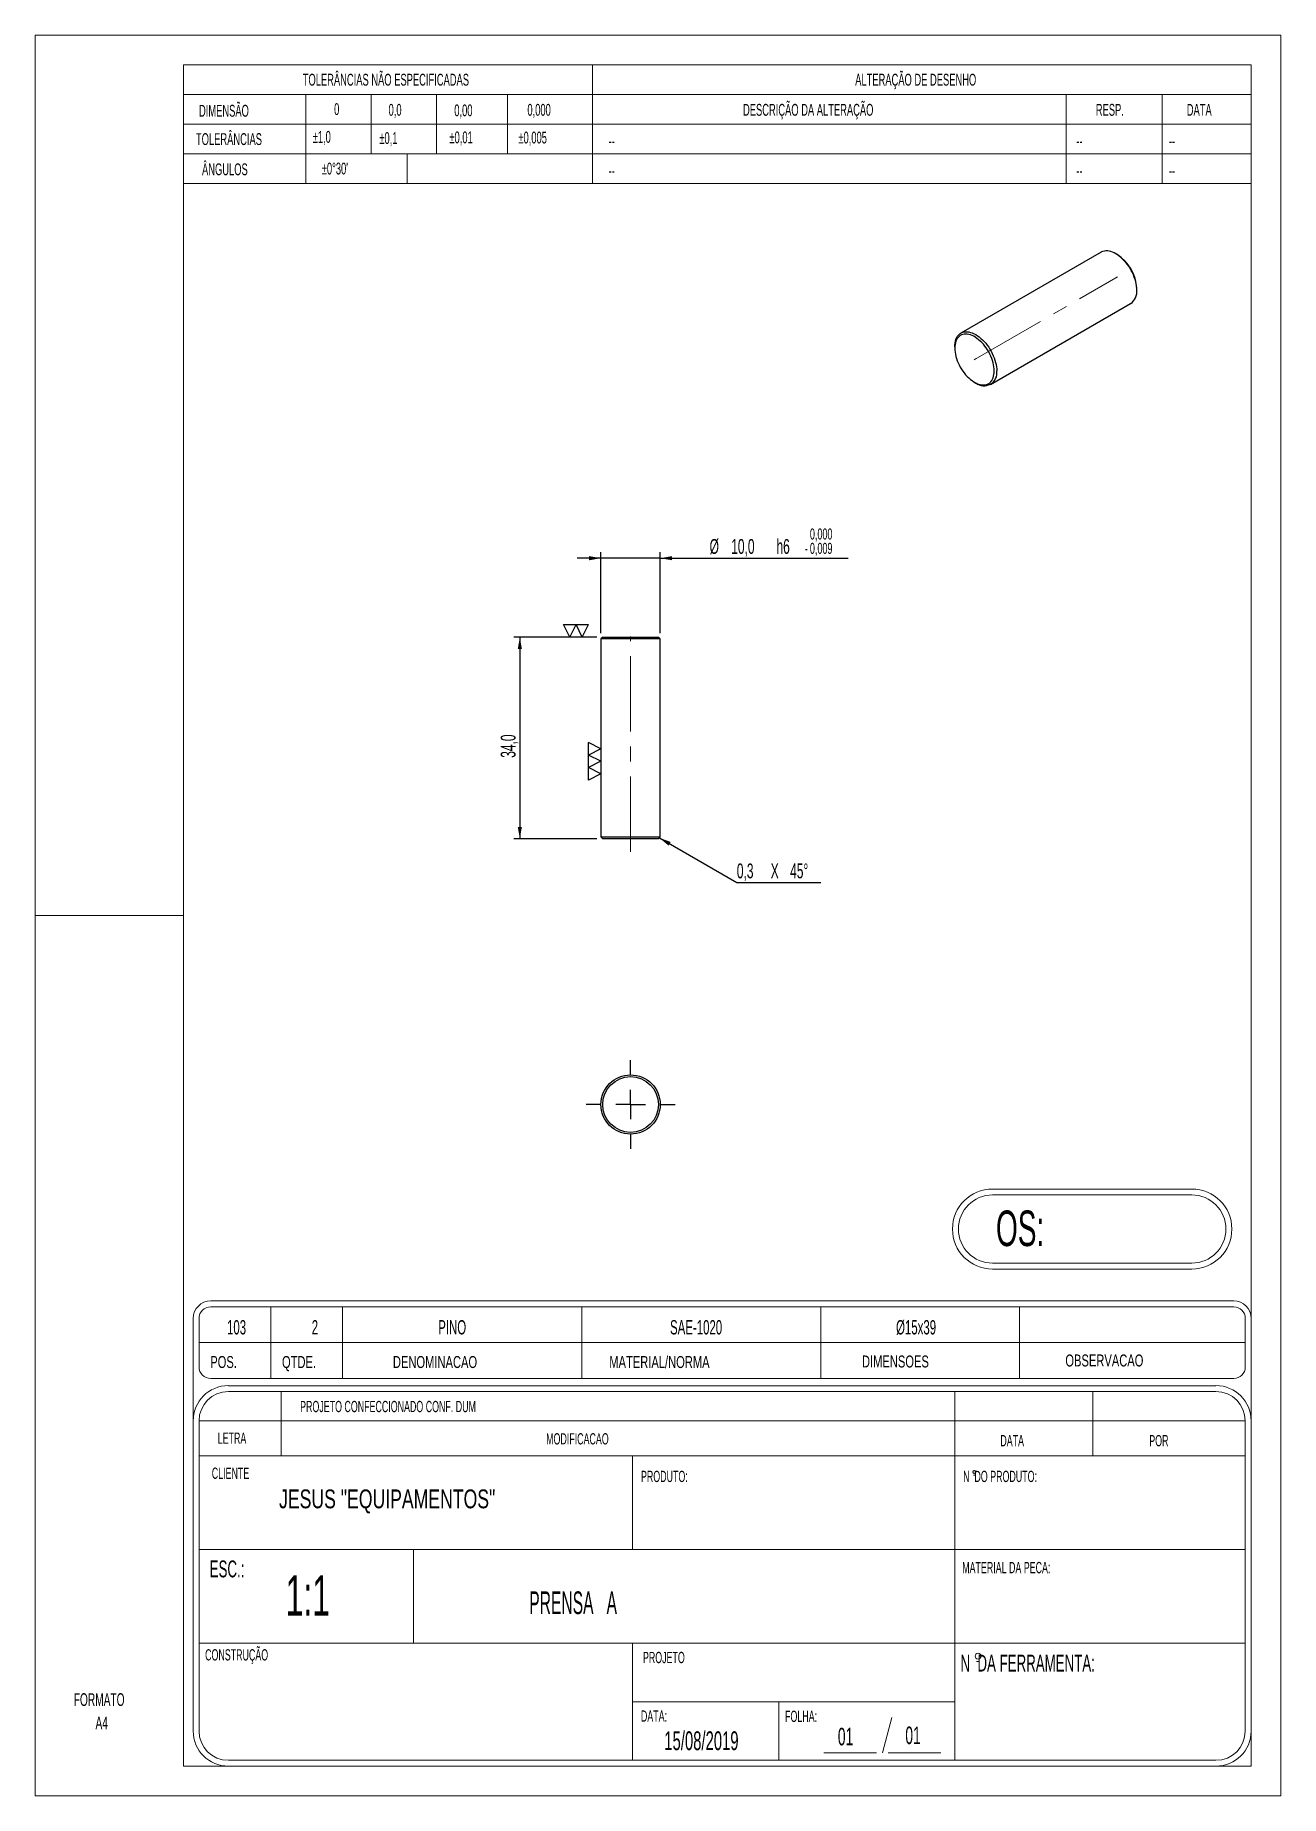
# Model space of a CAD drawing. Header units: millimetres. Extents: x 0 to 210, y 0 to 297.
import ezdxf

# ---------------------------------------------------------------- set-up
doc = ezdxf.new("R2010")
doc.units = ezdxf.units.MM
doc.linetypes.add('CENTERX2', pattern=[20.32, 12.7, -2.54, 2.54, -2.54])
doc.layers.add('COTAS', color=7, linetype='Continuous')
doc.styles.add('SLDTEXTSTYLE0', font='TXT', dxfattribs={"width": 0.595745})
doc.styles.add('SLDTEXTSTYLE1', font='TXT', dxfattribs={"width": 0.589474})
doc.styles.add('SLDTEXTSTYLE2', font='TXT', dxfattribs={"width": 0.515789})
doc.styles.add('SLDTEXTSTYLE3', font='TXT', dxfattribs={"width": 0.7})
doc.styles.add('SLDTEXTSTYLE4', font='TXT', dxfattribs={"width": 0.695035})
doc.styles.add('SLDTEXTSTYLE5', font='TXT', dxfattribs={"width": 0.605})
doc.dimstyles.new('SLDDIMSTYLE0', dxfattribs={"dimtxt": 2.5, "dimasz": 2, "dimexe": 0, "dimexo": 0.0625, "dimtad": 1, "dimdec": 1, "dimrnd": 1e-09, "dimzin": 12, "dimdsep": 46, "dimtxsty": 'SLDTEXTSTYLE5', "dimsah": 1, "dimcen": 0.09, "dimadec": 0, "dimazin": 3, "dimtol": 1, "dimtm": 0.009, "dimtfac": 1, "dimtdec": 3, "dimtmove": 0, "dimatfit": 0, "dimfxl": 0, "dimfrac": 2, "dimtolj": 1, "dimarcsym": 0})
doc.dimstyles.new('SLDDIMSTYLE1', dxfattribs={"dimtxt": 2.5, "dimasz": 2, "dimexe": 0, "dimexo": 0.0625, "dimtad": 1, "dimdec": 1, "dimrnd": 1e-09, "dimzin": 12, "dimdsep": 46, "dimtxsty": 'SLDTEXTSTYLE5', "dimsah": 1, "dimcen": 0.09, "dimadec": 0, "dimazin": 3, "dimtfac": 1, "dimtdec": 3, "dimtofl": 0, "dimtmove": 0, "dimatfit": 3, "dimfxl": 0, "dimfrac": 2, "dimtolj": 1, "dimtzin": 12, "dimarcsym": 0})

# ---------------------------------------------------------------- blocks, each defined once
blk = doc.blocks.new('SW_NOTE_0')
at = {"color": 0, "linetype": 'Continuous', "lineweight": 18, "insert": (0, 2.77), "char_height": 2.152, "attachment_point": 1, "style": 'SLDTEXTSTYLE0'}
blk.add_mtext('FORMATO', dxfattribs=at)
blk = doc.blocks.new('SW_NOTE_0_1')
at = {"color": 0, "linetype": 'Continuous', "lineweight": 18, "insert": (0, 2.77), "char_height": 2.152, "attachment_point": 1, "style": 'SLDTEXTSTYLE0'}
blk.add_mtext('A4', dxfattribs=at)
blk = doc.blocks.new('Bloco2')
at = {"color": 7, "linetype": 'Continuous', "lineweight": 18}
for p, q in [((210.04, 297.06), (0.04, 297.06)), ((0.04, 297.06), (0.04, 0.06)), ((210.04, 0.06), (210.04, 297.06)), ((205.04, 292.06), (25.04, 292.06)), ((25.04, 292.06), (25.04, 5.06)), ((205.04, 5.06), (205.04, 292.06)), ((0.04, 148.56), (25.04, 148.56)), ((25.04, 5.06), (205.04, 5.06)), ((0.04, 0.06), (210.04, 0.06))]:
    blk.add_line(p, q, dxfattribs=at)
for name, p in [('SW_NOTE_0', (6.53, 14.59)), ('SW_NOTE_0_1', (10.2, 10.66))]:
    blk.add_blockref(name, p, dxfattribs=at)
blk = doc.blocks.new('_D')
at = {"layer": 'COTAS'}
for p, q in [((95.39, 209.13), (91.39, 209.13)), ((95.39, 196.5), (95.39, 210.13)), ((105.39, 209.13), (95.39, 209.13)), ((105.39, 196.5), (105.39, 210.13)), ((105.39, 209.13), (137.07, 209.13))]:
    blk.add_line(p, q, dxfattribs=at)
for points in [[(95.39, 209.13), (93.39, 209.48), (93.39, 208.78)], [(105.39, 209.13), (107.39, 208.78), (107.39, 209.48)]]:
    blk.add_solid(points, dxfattribs=at)
at = {"layer": 'COTAS', "attachment_point": 1, "style": 'SLDTEXTSTYLE5'}
for s, insert, char_height in [('0,000', (130.62, 214.15), 1.875), ('%%c', (113.71, 212.36), 2.5), ('10,0', (117.35, 212.36), 2.5), ('h6', (124.98, 212.36), 2.5), ('0,009', (130.62, 211.73), 1.875), ('-', (129.77, 211.73), 1.88)]:
    blk.add_mtext(s, dxfattribs=dict(at, insert=insert, char_height=char_height))
blk = doc.blocks.new('_D_1')
at = {"layer": 'COTAS'}
for p, q in [((94.69, 195.8), (80.71, 195.8)), ((81.71, 195.8), (81.71, 161.8)), ((94.69, 161.8), (80.71, 161.8))]:
    blk.add_line(p, q, dxfattribs=at)
for points in [[(81.71, 195.8), (81.36, 193.8), (82.06, 193.8)], [(81.71, 161.8), (82.06, 163.8), (81.36, 163.8)]]:
    blk.add_solid(points, dxfattribs=at)
at = {"layer": 'COTAS', "insert": (78.49, 175.46), "char_height": 2.5, "attachment_point": 1, "rotation": 90, "style": 'SLDTEXTSTYLE5'}
blk.add_mtext('34,0', dxfattribs=at)
blk = doc.blocks.new('SW_CHAMFER_DIMENSION_0')
at = {"layer": 'COTAS', "color": 0}
for p, q in [((-13.06, 7.54), (0, 0)), ((0, 0), (14.17, 0))]:
    blk.add_line(p, q, dxfattribs=at)
blk.add_solid([(-13.06, 7.54), (-11.51, 6.24), (-11.16, 6.85)], dxfattribs=at)
at = {"layer": 'COTAS', "color": 0, "char_height": 2.5, "attachment_point": 1, "style": 'SLDTEXTSTYLE5'}
for s, insert in [('0,3', (0, 3.22)), ('X', (5.71, 3.22)), ('45°', (8.98, 3.22))]:
    blk.add_mtext(s, dxfattribs=dict(at, insert=insert))
blk = doc.blocks.new('SW_SFSYMBOL_0')
at = {"layer": 'COTAS', "color": 0}
for p, q in [((0, 2.12), (-2.12, 3.18)), ((-2.12, 1.06), (-2.12, 3.18)), ((0, 2.12), (-2.12, 1.06)), ((0, 0), (-2.12, 1.06)), ((-2.12, -1.06), (-2.12, 1.06)), ((0, 0), (-2.12, -1.06)), ((0, -2.12), (-2.12, -1.06)), ((-2.12, -3.18), (-2.12, -1.06)), ((0, -2.12), (-2.12, -3.18))]:
    blk.add_line(p, q, dxfattribs=at)
blk = doc.blocks.new('SW_SFSYMBOL_1')
at = {"layer": 'COTAS', "color": 0}
for p, q in [((0, 0), (-6.62, 0)), ((-4.56, 0), (-5.62, 2.12)), ((-5.62, 2.12), (-3.5, 2.12)), ((-4.56, 0), (-3.5, 2.12)), ((-2.44, 0), (-3.5, 2.12)), ((-3.5, 2.12), (-1.38, 2.12)), ((-2.44, 0), (-1.38, 2.12))]:
    blk.add_line(p, q, dxfattribs=at)
blk = doc.blocks.new('SW_CENTERMARKSYMBOL_0')
at = {"layer": 'COTAS', "color": 0}
for p, q in [((0, 5), (0, 7.5)), ((-5, 0), (-7.5, 0)), ((0, 0), (-2.5, 0)), ((0, 0), (0, 2.5)), ((0, 0), (0, -2.5)), ((0, 0), (2.5, 0)), ((5, 0), (7.5, 0)), ((0, -5), (0, -7.5))]:
    blk.add_line(p, q, dxfattribs=at)

msp = doc.modelspace()

# ---------------------------------------------------------------- linework, layer by layer
at = {"color": 7, "linetype": 'Continuous', "lineweight": 18}
for p, q in [((205.01, 292.36), (25.01, 292.36)), ((25.01, 272.36), (25.01, 292.36)), ((93.95, 272.36), (93.95, 292.36)), ((205.01, 292.36), (205.01, 272.36)), ((25.01, 287.36), (93.95, 287.36)), ((45.64, 272.36), (45.64, 287.36)), ((56.64, 277.36), (56.64, 287.36)), ((67.64, 277.36), (67.64, 287.36)), ((79.64, 277.36), (79.64, 287.36)), ((93.95, 287.36), (205.01, 287.36)), ((173.82, 272.36), (173.82, 287.36)), ((190.01, 272.36), (190.01, 287.36)), ((25.01, 282.36), (93.95, 282.36)), ((93.95, 282.36), (205.01, 282.36)), ((25.01, 277.36), (93.95, 277.36)), ((62.7, 277.36), (62.7, 272.36)), ((93.95, 277.36), (205.01, 277.36)), ((25.01, 272.36), (93.95, 272.36)), ((93.95, 272.36), (205.01, 272.36)), ((195.01, 102.71), (161.41, 102.71)), ((195.01, 101.71), (161.41, 101.71)), ((161.41, 90.21), (195.01, 90.21)), ((161.41, 89.21), (195.01, 89.21)), ((202.07, 83.83), (29.59, 83.83)), ((26.65, 11.28), (26.65, 80.89)), ((26.65, 80.89), (26.65, 67.81)), ((27.63, 80.89), (27.63, 72.71)), ((202.07, 82.85), (29.59, 82.85)), ((39.72, 70.75), (39.72, 82.85)), ((51.82, 70.75), (51.82, 82.85)), ((92.14, 70.75), (92.14, 82.85)), ((132.46, 70.75), (132.46, 82.85)), ((165.96, 70.75), (165.96, 82.85)), ((204.03, 72.71), (204.03, 80.89)), ((205.01, 11.28), (205.01, 80.89)), ((27.63, 76.8), (204.03, 76.8)), ((29.59, 70.75), (202.07, 70.75)), ((32.57, 69.54), (199.08, 69.54)), ((32.57, 68.56), (199.08, 68.56)), ((41.46, 57.69), (41.46, 68.56)), ((155.03, 68.56), (155.03, 57.69)), ((178.34, 68.56), (178.34, 57.69)), ((27.64, 11.28), (27.64, 63.62)), ((27.64, 63.62), (204.02, 63.62)), ((204.02, 63.62), (204.02, 11.28)), ((27.64, 57.69), (204.02, 57.69)), ((100.71, 57.69), (100.71, 41.89)), ((155.03, 57.69), (155.03, 41.89)), ((158.2, 54.45), (158.46, 54.45)), ((158.2, 54.43), (158.46, 54.43)), ((27.64, 41.89), (204.02, 41.89)), ((63.77, 26.09), (63.77, 41.89)), ((155.03, 26.09), (155.03, 41.89)), ((27.64, 26.09), (204.02, 26.09)), ((100.71, 26.09), (100.71, 6.34)), ((155.03, 26.09), (155.03, 6.34)), ((158.69, 23), (159.2, 23)), ((100.71, 16.22), (155.03, 16.22)), ((125.4, 16.22), (125.4, 6.34)), ((144.43, 13.54), (142.85, 7.62)), ((199.08, 6.34), (32.57, 6.34)), ((141.86, 7.62), (132.97, 7.62)), ((143.83, 7.62), (152.72, 7.62)), ((199.08, 5.36), (32.57, 5.36)), ((204.44, 5.36), (205.01, 5.36)), ((205.01, 5.36), (205.01, 5.93))]:
    msp.add_line(p, q, dxfattribs=at)
at = {"color": 7, "linetype": 'Continuous', "lineweight": 25}
for p, q in [((179.7, 260.73), (156.08, 247.1)), ((182.41, 260.36), (182.2, 260.48)), ((185.74, 254.36), (185.74, 254.61)), ((161.08, 238.44), (184.7, 252.07)), ((155.05, 244.81), (155.05, 244.56)), ((158.37, 238.81), (158.58, 238.68)), ((95.69, 195.8), (95.39, 195.5)), ((95.39, 195.5), (95.39, 162.1)), ((105.39, 195.5), (95.39, 195.5)), ((95.69, 195.8), (105.09, 195.8)), ((105.39, 195.5), (105.09, 195.8)), ((105.39, 162.1), (105.39, 195.5)), ((95.39, 162.1), (95.69, 161.8)), ((95.39, 162.1), (105.39, 162.1)), ((105.09, 161.8), (95.69, 161.8)), ((105.09, 161.8), (105.39, 162.1))]:
    msp.add_line(p, q, dxfattribs=at)
at = {"color": 7, "linetype": 'Continuous', "lineweight": 25, "flags": 128}
for points in [[(185.74, 254.36), (185.73, 254.7), (185.69, 255.06), (185.63, 255.42), (185.55, 255.8), (185.44, 256.17), (185.31, 256.55), (185.16, 256.93), (184.99, 257.3), (184.8, 257.66), (184.6, 258.02), (184.37, 258.37), (184.14, 258.7), (183.88, 259.02), (183.62, 259.32), (183.35, 259.6), (183.07, 259.86), (182.78, 260.09), (182.49, 260.3), (182.2, 260.48), (181.91, 260.64), (181.62, 260.76), (181.33, 260.86), (181.05, 260.93), (180.78, 260.96), (180.52, 260.96), (180.27, 260.94), (180.03, 260.88), (179.81, 260.79), (179.7, 260.73)], [(155.05, 244.81), (155.06, 245.14), (155.1, 245.45), (155.16, 245.75), (155.24, 246.02), (155.35, 246.28), (155.47, 246.51), (155.62, 246.71), (155.79, 246.89), (155.98, 247.03), (156.19, 247.15), (156.41, 247.24), (156.65, 247.3), (156.9, 247.33), (157.16, 247.33), (157.44, 247.29), (157.72, 247.23), (158, 247.13), (158.29, 247), (158.58, 246.85), (158.88, 246.67), (159.17, 246.46), (159.45, 246.22), (159.73, 245.97), (160, 245.69), (160.27, 245.39), (160.52, 245.07), (160.76, 244.74), (160.98, 244.39), (161.19, 244.03), (161.37, 243.66), (161.54, 243.29), (161.69, 242.92), (161.82, 242.54), (161.93, 242.16), (162.01, 241.79), (162.07, 241.43), (162.11, 241.07), (162.12, 240.73)], [(161.7, 240.73), (161.68, 241.06), (161.65, 241.4), (161.59, 241.76), (161.51, 242.11), (161.4, 242.48), (161.27, 242.84), (161.13, 243.2), (160.96, 243.56), (160.77, 243.92), (160.57, 244.26), (160.35, 244.59), (160.11, 244.91), (159.87, 245.21), (159.61, 245.49), (159.35, 245.75), (159.07, 245.99), (158.79, 246.21), (158.51, 246.4), (158.23, 246.56), (157.95, 246.7), (157.67, 246.8), (157.4, 246.88), (157.13, 246.92), (156.88, 246.94), (156.63, 246.92), (156.4, 246.87), (156.18, 246.79), (155.97, 246.69), (155.79, 246.55), (155.62, 246.38), (155.47, 246.19), (155.34, 245.97), (155.24, 245.73), (155.16, 245.47), (155.1, 245.18), (155.06, 244.88), (155.05, 244.56), (155.06, 244.23), (155.1, 243.89), (155.16, 243.53), (155.24, 243.18), (155.34, 242.81), (155.47, 242.45), (155.62, 242.09), (155.79, 241.73), (155.97, 241.37), (156.18, 241.03), (156.4, 240.7), (156.63, 240.38), (156.88, 240.08), (157.13, 239.8), (157.4, 239.54), (157.67, 239.3), (157.95, 239.08), (158.23, 238.89), (158.51, 238.73), (158.79, 238.59), (159.07, 238.49), (159.35, 238.41), (159.61, 238.37), (159.87, 238.35), (160.11, 238.37), (160.35, 238.42), (160.57, 238.5), (160.77, 238.6), (160.96, 238.74), (161.13, 238.91), (161.27, 239.1), (161.4, 239.32), (161.51, 239.56), (161.59, 239.82), (161.65, 240.11), (161.68, 240.41), (161.7, 240.73)]]:
    msp.add_lwpolyline(points, dxfattribs=at)
at = {"color": 7, "linetype": 'Continuous', "lineweight": 25}
for radius in [5, 4.7]:
    msp.add_circle((100.39, 116.97), radius, dxfattribs=at)
at = {"color": 7, "linetype": 'Continuous', "lineweight": 18}
for centre, radius in [((158.33, 54.99), 0.247), ((158.33, 54.97), 0.247), ((158.97, 23.92), 0.494)]:
    msp.add_circle(centre, radius, dxfattribs=at)
at = {"color": 7, "linetype": 'Continuous', "lineweight": 25}
for centre, radius, start, end in [((178.54, 254.29), 7.2, 2.52, 57.4746), ((183.25, 254.11), 2.5, 305.5003, 5.8119), ((159.96, 240.39), 2.19, 231.0357, 8.9589)]:
    msp.add_arc(centre, radius, start, end, dxfattribs=at)
at = {"color": 7, "linetype": 'Continuous', "lineweight": 18}
for centre, radius, start, end in [((161.41, 95.96), 6.75, 90, 270), ((161.41, 95.96), 5.75, 90, 270), ((195.01, 95.96), 6.75, 270, 90), ((195.01, 95.96), 5.75, 270, 90), ((29.59, 80.89), 2.94, 90, 180), ((202.07, 80.89), 2.94, 0, 90), ((29.59, 80.89), 1.96, 90, 180), ((202.07, 80.89), 1.96, 0, 90), ((29.59, 72.71), 1.96, 180, 270), ((202.07, 72.71), 1.96, 270, 0), ((32.57, 63.62), 5.93, 90, 180), ((32.57, 63.62), 4.94, 90, 180), ((199.08, 63.62), 5.93, 0, 90), ((199.08, 63.62), 4.94, 0, 90), ((32.57, 11.28), 5.93, 180, 270), ((32.57, 11.28), 4.94, 180, 270), ((199.08, 11.28), 4.94, 270, 0), ((199.08, 11.28), 5.93, 270, 0)]:
    msp.add_arc(centre, radius, start, end, dxfattribs=at)
at = {"layer": 'COTAS', "linetype": 'CENTERX2', "lineweight": 18}
for p, q in [((158.5, 242.72), (182.2, 256.4)), ((182.2, 256.4), (182.5, 256.57)), ((158.67, 242.82), (158.29, 242.59)), ((100.39, 195.5), (100.39, 195.9)), ((100.39, 159.59), (100.39, 195.5)), ((100.39, 162.2), (100.39, 161.7))]:
    msp.add_line(p, q, dxfattribs=at)

# ---------------------------------------------------------------- block references
at = {"layer": 'COTAS'}
for name, p in [('Bloco2', (-0.03, 0.3)), ('SW_SFSYMBOL_1', (94.69, 195.8)), ('SW_SFSYMBOL_0', (95.39, 174.87)), ('SW_CHAMFER_DIMENSION_0', (118.3, 154.41)), ('SW_CENTERMARKSYMBOL_0', (100.39, 116.97))]:
    msp.add_blockref(name, p, dxfattribs=at)

# ---------------------------------------------------------------- texts
at = {"color": 7, "linetype": 'Continuous', "lineweight": 0}
for s, insert, char_height, attachment_point, style in [('TOLERÂNCIAS NÃO ESPECIFICADAS', (59.13, 290.85), 2, 2, 'SLDTEXTSTYLE1'), ('ALTERAÇÃO DE DESENHO', (148.46, 290.85), 2, 2, 'SLDTEXTSTYLE1'), ('DIMENSÃO', (27.62, 285.61), 2, 1, 'SLDTEXTSTYLE1'), ('0', (50.4, 285.89), 2, 1, 'SLDTEXTSTYLE1'), ('0,0', (59.58, 285.77), 2, 1, 'SLDTEXTSTYLE1'), ('0,00', (70.66, 285.68), 2, 1, 'SLDTEXTSTYLE1'), ('0,000', (82.99, 285.77), 2, 1, 'SLDTEXTSTYLE1'), ('DESCRIÇÃO DA ALTERAÇÃO', (119.34, 285.77), 2, 1, 'SLDTEXTSTYLE1'), ('RESP.', (178.82, 285.77), 2, 1, 'SLDTEXTSTYLE1'), ('DATA', (194.16, 285.77), 2, 1, 'SLDTEXTSTYLE1'), ('TOLERÂNCIAS', (27.11, 280.83), 2, 1, 'SLDTEXTSTYLE1'), ('±1,0', (46.79, 281.2), 2, 1, 'SLDTEXTSTYLE1'), ('±0,1', (58.03, 281), 2, 1, 'SLDTEXTSTYLE1'), ('±0,01', (69.84, 281.12), 2, 1, 'SLDTEXTSTYLE1'), ('±0,005', (81.47, 281.09), 2, 1, 'SLDTEXTSTYLE1'), ('--', (96.69, 280.49), 2, 1, 'SLDTEXTSTYLE1'), ('--', (175.54, 280.49), 2, 1, 'SLDTEXTSTYLE1'), ('--', (191.14, 280.49), 2, 1, 'SLDTEXTSTYLE1'), ('ÂNGULOS', (28.13, 275.73), 2, 1, 'SLDTEXTSTYLE1'), ("±0°30'", (48.32, 275.86), 2, 1, 'SLDTEXTSTYLE1'), ('--', (96.69, 275.49), 2, 1, 'SLDTEXTSTYLE1'), ('--', (175.54, 275.49), 2, 1, 'SLDTEXTSTYLE1'), ('--', (191.14, 275.49), 2, 1, 'SLDTEXTSTYLE1'), ('OS:', (161.99, 99.09), 6, 1, 'SLDTEXTSTYLE1'), ('103', (33.95, 80.6), 2.419, 2, 'SLDTEXTSTYLE0'), ('2', (47.16, 80.6), 2.42, 2, 'SLDTEXTSTYLE0'), ('PINO', (70.31, 80.6), 2.419, 2, 'SLDTEXTSTYLE0'), ('SAE-1020', (111.43, 80.6), 2.419, 2, 'SLDTEXTSTYLE0'), ('Ø15x39', (148.52, 80.6), 2.419, 2, 'SLDTEXTSTYLE0'), ('POS.', (29.52, 74.54), 2.022, 1, 'SLDTEXTSTYLE4'), ('QTDE.', (41.61, 74.54), 2.022, 1, 'SLDTEXTSTYLE4'), ('DENOMINACAO', (60.31, 74.54), 2.0223, 1, 'SLDTEXTSTYLE4'), ('MATERIAL/NORMA', (96.79, 74.54), 2.0223, 1, 'SLDTEXTSTYLE4'), ('DIMENSOES', (139.4, 74.63), 2.022, 1, 'SLDTEXTSTYLE4'), ('OBSERVACAO', (173.69, 74.8), 2.022, 1, 'SLDTEXTSTYLE4'), ('PROJETO CONFECCIONADO CONF. DUM', (44.67, 66.97), 1.896, 1, 'SLDTEXTSTYLE1'), ('LETRA', (30.78, 61.63), 1.896, 1, 'SLDTEXTSTYLE1'), ('MODIFICACAO', (86.15, 61.52), 1.896, 1, 'SLDTEXTSTYLE1'), ('DATA', (162.73, 61.21), 1.896, 1, 'SLDTEXTSTYLE1'), ('POR', (187.84, 61.21), 1.896, 1, 'SLDTEXTSTYLE1'), ('CLIENTE', (29.78, 55.72), 1.896, 1, 'SLDTEXTSTYLE1'), ('PRODUTO:', (102.14, 55.18), 1.896, 1, 'SLDTEXTSTYLE1'), ('N  DO PRODUTO:', (156.45, 55.18), 1.896, 1, 'SLDTEXTSTYLE1'), ('JESUS "EQUIPAMENTOS"', (41.12, 52.03), 3.175, 1, 'SLDTEXTSTYLE3'), ('ESC.:', (29.42, 40.05), 2.844, 1, 'SLDTEXTSTYLE1'), ('MATERIAL DA PECA:', (156.3, 39.8), 1.896, 1, 'SLDTEXTSTYLE1'), ('1:1', (42.23, 37.56), 6.826, 1, 'SLDTEXTSTYLE1'), ('PRENSA   A', (83.3, 34.83), 3.822, 1, 'SLDTEXTSTYLE2'), ('CONSTRUÇÃO', (28.65, 25.08), 1.896, 1, 'SLDTEXTSTYLE1'), ('PROJETO', (102.47, 24.63), 1.896, 1, 'SLDTEXTSTYLE1'), ('N  DA FERRAMENTA:', (156, 24.16), 2.8441, 1, 'SLDTEXTSTYLE1'), ('DATA:', (102.13, 14.75), 1.896, 1, 'SLDTEXTSTYLE1'), ('FOLHA:', (126.43, 14.71), 1.896, 1, 'SLDTEXTSTYLE1'), ('01', (146.71, 12.04), 2.963, 1, 'SLDTEXTSTYLE1'), ('15/08/2019', (106.07, 11.23), 3.175, 1, 'SLDTEXTSTYLE1'), ('01', (135.33, 11.83), 2.963, 1, 'SLDTEXTSTYLE1')]:
    msp.add_mtext(s, dxfattribs=dict(at, insert=insert, char_height=char_height, attachment_point=attachment_point, style=style))

# ---------------------------------------------------------------- dimensions: what is measured, and where the dimension line sits
at = {"layer": 'COTAS'}
dim = msp.add_linear_dim(base=(95.39, 209.13), p1=(105.39, 195.5), p2=(95.39, 195.5), text='%%c<>h6', dimstyle='SLDDIMSTYLE0', dxfattribs=at)
dim.commit()
dim.dimension.update_dxf_attribs({"geometry": '_D', "text_midpoint": (125.39, 209.13), "dimtype": 160})
dim = msp.add_linear_dim(base=(81.71, 161.8), p1=(95.69, 195.8), p2=(95.69, 161.8), angle=90, dimstyle='SLDDIMSTYLE1', dxfattribs=at)
dim.commit()
dim.dimension.update_dxf_attribs({"geometry": '_D_1', "text_midpoint": (81.71, 178.8), "dimtype": 160})

doc.saveas('drawing.dxf')
